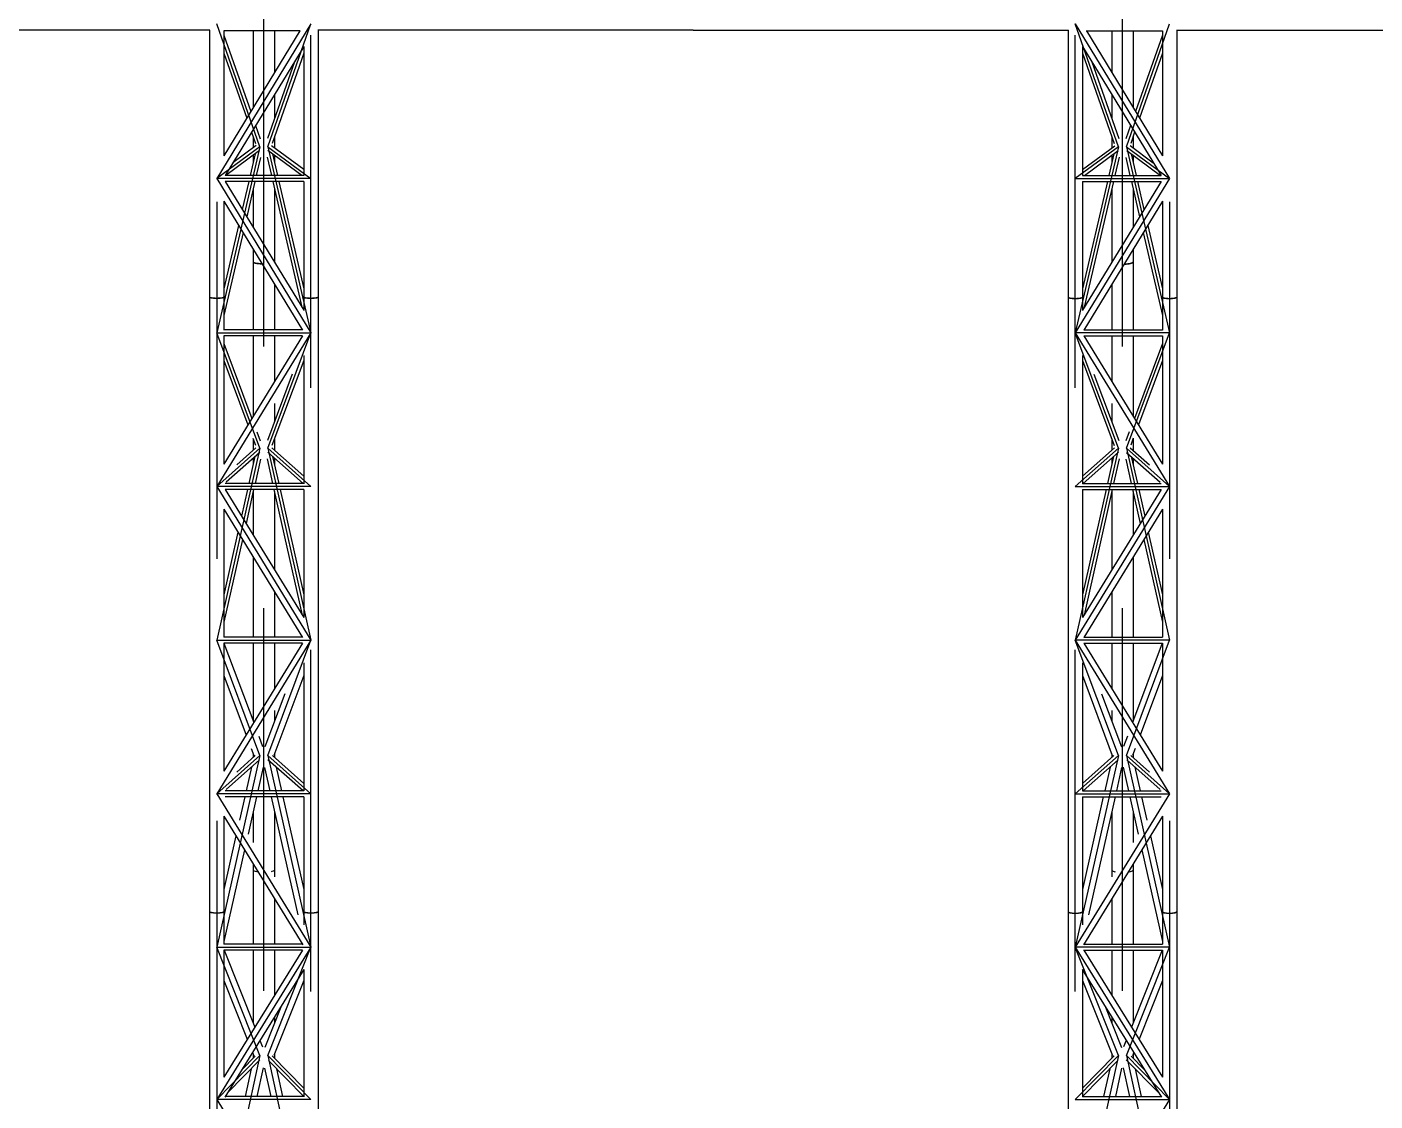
# Model space of a CAD drawing. Header units: millimetres. Extents: x 150209.93 to 150215.05, y 136675.65 to 136679.93.
# Drawn here: x 150212.201 to 150212.716, y 136676.043 to 136676.454 of the extents above; entities that cross this region are included whole.
import ezdxf

# ---------------------------------------------------------------- set-up
doc = ezdxf.new("R2010")
doc.units = ezdxf.units.MM
doc.header["$LTSCALE"] = 0.25
doc.linetypes.add('CENTER', pattern=[50.8, 31.75, -6.35, 6.35, -6.35])
doc.linetypes.add('XKITLINE00', pattern=[0])

# ---------------------------------------------------------------- blocks, each defined once
blk = doc.blocks.new('çatıı')
at = {"color": 8, "linetype": 'CENTER'}
for p, q in [((16815, 3665.6), (16815, 4834.3)), ((18455, 3665.6), (18455, 4834.3)), ((16725, 4780.4), (16725, 3598.6)), ((16905, 3598.6), (16905, 4780.4)), ((18365, 3598.6), (18365, 4780.4)), ((18545, 4780.4), (18545, 3598.6)), ((16905, 4120.6), (16725, 3825.1)), ((16807.5, 3885.8), (16725, 4120.6)), ((16822.5, 3885.8), (16905, 4120.6)), ((18365, 4120.6), (18545, 3825.1)), ((18447.5, 3885.8), (18365, 4120.6)), ((18462.5, 3885.8), (18545, 4120.6)), ((16807.5, 3885.8), (16725, 3530.1)), ((16807.5, 3885.8), (16725, 3825.1)), ((16822.5, 3885.8), (16905, 3530.1)), ((16822.5, 3885.8), (16905, 3825.1)), ((18447.5, 3885.8), (18365, 3530.1)), ((18447.5, 3885.8), (18365, 3825.1)), ((18462.5, 3885.8), (18545, 3530.1)), ((18462.5, 3885.8), (18545, 3825.1)), ((16725, 3825.1), (16905, 3530.1)), ((16905, 3825.1), (16725, 3825.1)), ((18545, 3825.1), (18365, 3530.1)), ((18365, 3825.1), (18545, 3825.1)), ((16815, 2504.3), (16815, 3665.6)), ((18455, 2504.3), (18455, 3665.6)), ((16725, 3598.6), (16725, 2425.1)), ((16905, 2425.1), (16905, 3598.6)), ((18365, 2425.1), (18365, 3598.6)), ((18545, 3598.6), (18545, 2425.1)), ((16905, 3530.1), (16725, 3236.7)), ((16725, 3530.1), (16905, 3530.1)), ((16807.5, 3309.9), (16725, 3530.1)), ((16822.5, 3309.9), (16905, 3530.1)), ((18365, 3530.1), (18545, 3236.7)), ((18545, 3530.1), (18365, 3530.1)), ((18447.5, 3309.9), (18365, 3530.1)), ((18462.5, 3309.9), (18545, 3530.1)), ((16807.5, 3309.9), (16725, 2943.3)), ((16807.5, 3309.9), (16725, 3236.7)), ((16822.5, 3309.9), (16905, 2943.3)), ((16822.5, 3309.9), (16905, 3236.7)), ((18447.5, 3309.9), (18365, 2943.3)), ((18447.5, 3309.9), (18365, 3236.7)), ((18462.5, 3309.9), (18545, 2943.3)), ((18462.5, 3309.9), (18545, 3236.7)), ((16905, 3236.7), (16725, 3236.7)), ((16725, 3236.7), (16905, 2943.3)), ((18365, 3236.7), (18545, 3236.7)), ((18545, 3236.7), (18365, 2943.3)), ((16905, 2943.3), (16725, 2650)), ((16725, 2943.3), (16905, 2943.3)), ((16807.5, 2723.1), (16725, 2943.3)), ((16822.5, 2723.1), (16905, 2943.3)), ((18447.5, 2723.1), (18365, 2943.3)), ((18365, 2943.3), (18545, 2650)), ((18545, 2943.3), (18365, 2943.3)), ((18462.5, 2723.1), (18545, 2943.3)), ((16807.5, 2723.1), (16725, 2357.1)), ((16807.5, 2723.1), (16725, 2650)), ((16822.5, 2723.1), (16905, 2357.1)), ((16822.5, 2723.1), (16905, 2650)), ((18447.5, 2723.1), (18365, 2357.1)), ((18447.5, 2723.1), (18365, 2650)), ((18462.5, 2723.1), (18545, 2357.1)), ((18462.5, 2723.1), (18545, 2650)), ((16905, 2650), (16725, 2650)), ((16725, 2650), (16905, 2357.1)), ((18365, 2650), (18545, 2650)), ((18545, 2650), (18365, 2357.1)), ((16815, 1274.1), (16815, 2504.3)), ((18455, 1274.1), (18455, 2504.3)), ((16725, 2425.1), (16725, 1275.7)), ((16905, 1272.5), (16905, 2425.1)), ((18365, 1272.5), (18365, 2425.1)), ((18545, 2425.1), (18545, 1275.7)), ((16905, 2357.1), (16725, 2066.2)), ((16725, 2357.1), (16905, 2357.1)), ((16807.5, 2150.1), (16725, 2357.1)), ((16822.5, 2150.1), (16905, 2357.1)), ((18447.5, 2150.1), (18365, 2357.1)), ((18365, 2357.1), (18545, 2066.2)), ((18545, 2357.1), (18365, 2357.1)), ((18462.5, 2150.1), (18545, 2357.1)), ((16807.5, 2150.1), (16725, 1775.2)), ((16807.5, 2150.1), (16725, 2066.2)), ((16822.5, 2150.1), (16905, 1775.2)), ((16822.5, 2150.1), (16905, 2066.2)), ((18447.5, 2150.1), (18365, 1775.2)), ((18447.5, 2150.1), (18365, 2066.2)), ((18462.5, 2150.1), (18545, 1775.2)), ((18462.5, 2150.1), (18545, 2066.2)), ((16725, 2066.2), (16905, 1775.2)), ((16905, 2066.2), (16725, 2066.2)), ((18545, 2066.2), (18365, 1775.2)), ((18365, 2066.2), (18545, 2066.2))]:
    blk.add_line(p, q, dxfattribs=at)
at = {"color": 8, "linetype": 'XKITLINE00'}
for p, q in [((16711.7, 4108.4), (15278.3, 4108.4)), ((16711.3, 4108.4), (16711.3, 3598.6)), ((16884.5, 4106.9), (16738.4, 4106.9)), ((16883.9, 4106.9), (16738.6, 3868.5)), ((16738.6, 4106.9), (16738.6, 3868.5)), ((16738.6, 4098.9), (16790, 3952.8)), ((16794.7, 4106.9), (16794.7, 3960.5)), ((16835.3, 4106.9), (16835.3, 4027.1)), ((17635, 4108.4), (16918.3, 4108.4)), ((17635, 4108.4), (16918.3, 4108.4)), ((16918.6, 4108.4), (16918.6, 3598.6)), ((17635, 4108.4), (18351.7, 4108.4)), ((17635, 4108.4), (18351.7, 4108.4)), ((18351.3, 4108.4), (18351.3, 3598.6)), ((18385.5, 4106.9), (18531.6, 4106.9)), ((18386.1, 4106.9), (18531.4, 3868.5)), ((18434.7, 4106.9), (18434.7, 4027.1)), ((18475.3, 4106.9), (18475.3, 3960.5)), ((18531.3, 4098.9), (18480, 3952.8)), ((18531.3, 4106.9), (18531.3, 3868.5)), ((18558.3, 4108.4), (19991.7, 4108.4)), ((18558.6, 4108.4), (18558.6, 3598.6)), ((16891.3, 4077.2), (16741.1, 3830.7)), ((16891.3, 4077.2), (16891.3, 3830.7)), ((18378.6, 4077.2), (18378.6, 3830.7)), ((18378.7, 4077.2), (18528.8, 3830.7)), ((16738.6, 4064.5), (16782.3, 3940.2)), ((16873.3, 4047.6), (16821.9, 3901.2)), ((16891.3, 4064.6), (16830.7, 3891.9)), ((18378.6, 4064.6), (18439.3, 3891.9)), ((18396.7, 4047.6), (18448.1, 3901.2)), ((18531.3, 4064.5), (18487.6, 3940.2)), ((16835.3, 3985.2), (16835.3, 3939.4)), ((18434.7, 3985.2), (18434.7, 3939.4)), ((16799.4, 3926.2), (16808.3, 3900.8)), ((18470.6, 3926.2), (18461.7, 3900.8)), ((16791.7, 3913.6), (16799.2, 3892.2)), ((16794.7, 3905.1), (16794.7, 3883.5)), ((16835.3, 3905.1), (16835.3, 3883.5)), ((18434.7, 3905.1), (18434.7, 3883.5)), ((18478.3, 3913.6), (18470.8, 3892.2)), ((18475.3, 3905.1), (18475.3, 3883.5)), ((16806.8, 3878.3), (16742.4, 3830.8)), ((16800.5, 3887.8), (16756, 3855)), ((16798.5, 3872.1), (16788.9, 3830.8)), ((16794.7, 3869.3), (16794.7, 3855.9)), ((16808.6, 3865.3), (16800.6, 3830.8)), ((16821.3, 3865.8), (16829.4, 3830.8)), ((16887.7, 3830.8), (16823, 3878.4)), ((16891.3, 3842.2), (16829.6, 3887.6)), ((16831.5, 3872.2), (16841.1, 3830.8)), ((16835.3, 3869.4), (16835.3, 3855.8)), ((18378.6, 3842.2), (18440.4, 3887.6)), ((18382.3, 3830.8), (18447, 3878.4)), ((18438.5, 3872.2), (18428.9, 3830.8)), ((18434.7, 3869.4), (18434.7, 3855.8)), ((18448.7, 3865.8), (18440.6, 3830.8)), ((18461.4, 3865.3), (18469.4, 3830.8)), ((18463.2, 3878.3), (18527.6, 3830.8)), ((18469.5, 3887.8), (18514, 3855)), ((18471.5, 3872.1), (18481.1, 3830.8)), ((18475.3, 3869.3), (18475.3, 3855.9)), ((16891.5, 3819.4), (16741, 3819.4)), ((16891.3, 3830.8), (16741.2, 3830.8)), ((16741.2, 3819.4), (16891.3, 3573.4)), ((16786.2, 3819.4), (16773.8, 3766)), ((16797.9, 3819.4), (16782.3, 3752.1)), ((16832.1, 3819.4), (16887.8, 3579.3)), ((16843.7, 3819.4), (16891.3, 3614.1)), ((16891.3, 3819.4), (16891.3, 3598.6)), ((18378.5, 3819.4), (18529, 3819.4)), ((18378.6, 3830.8), (18528.8, 3830.8)), ((18528.7, 3819.4), (18378.6, 3573.4)), ((18426.3, 3819.4), (18378.6, 3614.1)), ((18378.6, 3819.4), (18378.6, 3598.6)), ((18437.9, 3819.4), (18382.2, 3579.3)), ((18472.1, 3819.4), (18487.7, 3752.1)), ((18483.8, 3819.4), (18496.1, 3766)), ((16794.7, 3805.4), (16794.7, 3731.8)), ((16835.3, 3805.5), (16835.3, 3665.6)), ((18434.7, 3805.5), (18434.7, 3665.6)), ((18475.3, 3805.4), (18475.3, 3731.8)), ((16738.6, 3781.8), (16888.8, 3535.6)), ((16738.6, 3781.8), (16738.6, 3598.6)), ((18531.3, 3781.8), (18381.1, 3535.6)), ((18531.3, 3781.8), (18531.3, 3598.6)), ((16766.8, 3735.6), (16738.6, 3614.2)), ((18503.2, 3735.6), (18531.3, 3614.2)), ((16775.3, 3721.8), (16738.6, 3563.7)), ((18494.7, 3721.8), (18531.3, 3563.7)), ((16794.7, 3689.9), (16794.7, 3665.6)), ((18475.3, 3689.9), (18475.3, 3665.6)), ((16794.7, 3665.6), (16795, 3664.8)), ((16794.7, 3665.6), (16794.7, 3535.8)), ((16794.7, 3665.6), (16795, 3665)), ((16795.9, 3664.4), (16795, 3665)), ((16795.9, 3664.1), (16795, 3664.8)), ((16797.4, 3663.8), (16795.9, 3664.4)), ((16797.4, 3663.5), (16795.9, 3664.1)), ((16799.4, 3663.3), (16797.4, 3663.8)), ((16799.4, 3662.8), (16797.4, 3663.5)), ((16800.3, 3663), (16798.8, 3663.5)), ((16801.9, 3662.9), (16799.4, 3663.3)), ((16801.9, 3662.3), (16799.4, 3662.8)), ((16802.7, 3662.5), (16800.3, 3663)), ((16804.8, 3662.5), (16801.9, 3662.9)), ((16804.8, 3661.9), (16801.9, 3662.3)), ((16805.4, 3662.1), (16802.7, 3662.5)), ((16808.1, 3662.3), (16804.8, 3662.5)), ((16808.1, 3661.6), (16804.8, 3661.9)), ((16808.5, 3661.8), (16805.4, 3662.1)), ((16811.5, 3662.1), (16808.1, 3662.3)), ((16811.5, 3661.4), (16808.1, 3661.6)), ((16811.7, 3661.6), (16808.5, 3661.8)), ((16811.7, 3662.1), (16811.5, 3662.1)), ((16812.1, 3661.4), (16811.5, 3661.4)), ((16812, 3661.6), (16811.7, 3661.6)), ((16835.3, 3665.6), (16835.2, 3665.4)), ((16835.3, 3665.6), (16835.2, 3665.4)), ((16835.3, 3665.6), (16835.3, 3665.3)), ((18434.7, 3665.6), (18434.8, 3665.4)), ((18434.7, 3665.6), (18434.7, 3665.3)), ((18434.7, 3665.6), (18434.8, 3665.4)), ((18457.9, 3661.4), (18458.5, 3661.4)), ((18458, 3661.6), (18458.3, 3661.6)), ((18458.3, 3662.1), (18458.5, 3662.1)), ((18458.3, 3661.6), (18461.5, 3661.8)), ((18458.5, 3662.1), (18461.9, 3662.3)), ((18458.5, 3661.4), (18461.9, 3661.6)), ((18461.5, 3661.8), (18464.6, 3662.1)), ((18461.9, 3662.3), (18465.1, 3662.5)), ((18461.9, 3661.6), (18465.1, 3661.9)), ((18464.6, 3662.1), (18467.3, 3662.5)), ((18465.1, 3662.5), (18468, 3662.9)), ((18465.1, 3661.9), (18468, 3662.3)), ((18467.3, 3662.5), (18469.6, 3663)), ((18468, 3662.9), (18470.5, 3663.3)), ((18468, 3662.3), (18470.5, 3662.8)), ((18469.6, 3663), (18471.2, 3663.5)), ((18470.5, 3663.3), (18472.6, 3663.8)), ((18470.5, 3662.8), (18472.6, 3663.5)), ((18472.6, 3663.8), (18474.1, 3664.4)), ((18472.6, 3663.5), (18474.1, 3664.1)), ((18474.1, 3664.4), (18475, 3665)), ((18474.1, 3664.1), (18475, 3664.8)), ((18475.3, 3665.6), (18475, 3664.8)), ((18475.3, 3665.6), (18475, 3665)), ((18475.3, 3665.6), (18475.3, 3535.8)), ((16835.3, 3623.4), (16835.3, 3535.8)), ((18434.7, 3623.4), (18434.7, 3535.8)), ((16711.3, 3598.6), (16711.3, 2425.1)), ((16711.3, 3598.6), (16711.7, 3598)), ((16711.3, 3598.6), (16711.7, 3598.1)), ((16712.7, 3597.6), (16711.7, 3598.1)), ((16712.7, 3597.4), (16711.7, 3598)), ((16714.3, 3597.1), (16712.7, 3597.6)), ((16714.3, 3596.8), (16712.7, 3597.4)), ((16713.2, 3597.4), (16713.2, 3597.4)), ((16714.8, 3596.9), (16713.2, 3597.4)), ((16716.5, 3596.8), (16714.3, 3597.1)), ((16716.5, 3596.4), (16714.3, 3596.8)), ((16716.9, 3596.5), (16714.8, 3596.9)), ((16719.1, 3596.5), (16716.5, 3596.8)), ((16719.1, 3596), (16716.5, 3596.4)), ((16719.3, 3596.2), (16716.9, 3596.5)), ((16722, 3596.3), (16719.1, 3596.5)), ((16722, 3595.8), (16719.1, 3596)), ((16722.1, 3596), (16719.3, 3596.2)), ((16725, 3596.2), (16722, 3596.3)), ((16725, 3595.8), (16722, 3595.8)), ((16725, 3595.9), (16722.1, 3596)), ((16728, 3596.3), (16725, 3596.2)), ((16727.9, 3596), (16725, 3595.9)), ((16728, 3595.8), (16725, 3595.8)), ((16730.7, 3596.2), (16727.9, 3596)), ((16730.9, 3596.5), (16728, 3596.3)), ((16730.9, 3596), (16728, 3595.8)), ((16733.1, 3596.5), (16730.7, 3596.2)), ((16733.5, 3596.8), (16730.9, 3596.5)), ((16733.5, 3596.4), (16730.9, 3596)), ((16735.2, 3596.9), (16733.1, 3596.5)), ((16735.7, 3597.1), (16733.5, 3596.8)), ((16735.7, 3596.8), (16733.5, 3596.4)), ((16736.8, 3597.4), (16735.2, 3596.9)), ((16737.3, 3597.6), (16735.7, 3597.1)), ((16737.3, 3597.4), (16735.7, 3596.8)), ((16736.8, 3597.4), (16736.8, 3597.4)), ((16738.3, 3598.1), (16737.3, 3597.6)), ((16738.3, 3598), (16737.3, 3597.4)), ((16738.6, 3598.6), (16738.3, 3598)), ((16738.6, 3598.6), (16738.3, 3598.1)), ((16738.6, 3598.6), (16738.6, 3535.6)), ((16891.3, 3598.6), (16891.7, 3598)), ((16891.3, 3598.6), (16891.3, 3572.9)), ((16891.3, 3598.6), (16891.7, 3598.1)), ((16892.7, 3597.6), (16891.7, 3598.1)), ((16892.7, 3597.4), (16891.7, 3598)), ((16894.3, 3597.1), (16892.7, 3597.6)), ((16894.3, 3596.8), (16892.7, 3597.4)), ((16894.8, 3596.9), (16893.2, 3597.4)), ((16893.2, 3597.4), (16893.2, 3597.4)), ((16896.5, 3596.8), (16894.3, 3597.1)), ((16896.5, 3596.4), (16894.3, 3596.8)), ((16896.9, 3596.5), (16894.8, 3596.9)), ((16899.1, 3596.5), (16896.5, 3596.8)), ((16899.1, 3596), (16896.5, 3596.4)), ((16899.3, 3596.2), (16896.9, 3596.5)), ((16902, 3596.3), (16899.1, 3596.5)), ((16902, 3595.8), (16899.1, 3596)), ((16902.1, 3596), (16899.3, 3596.2)), ((16905, 3596.2), (16902, 3596.3)), ((16905, 3595.8), (16902, 3595.8)), ((16905, 3595.9), (16902.1, 3596)), ((16908, 3596.3), (16905, 3596.2)), ((16907.9, 3596), (16905, 3595.9)), ((16908, 3595.8), (16905, 3595.8)), ((16910.7, 3596.2), (16907.9, 3596)), ((16910.9, 3596.5), (16908, 3596.3)), ((16910.9, 3596), (16908, 3595.8)), ((16913.1, 3596.5), (16910.7, 3596.2)), ((16913.5, 3596.8), (16910.9, 3596.5)), ((16913.5, 3596.4), (16910.9, 3596)), ((16915.2, 3596.9), (16913.1, 3596.5)), ((16915.7, 3597.1), (16913.5, 3596.8)), ((16915.7, 3596.8), (16913.5, 3596.4)), ((16916.8, 3597.4), (16915.2, 3596.9)), ((16917.3, 3597.6), (16915.7, 3597.1)), ((16917.3, 3597.4), (16915.7, 3596.8)), ((16916.8, 3597.4), (16916.8, 3597.4)), ((16918.3, 3598.1), (16917.3, 3597.6)), ((16918.3, 3598), (16917.3, 3597.4)), ((16918.6, 3598.6), (16918.3, 3598)), ((16918.6, 3598.6), (16918.3, 3598.1)), ((16918.6, 3598.6), (16918.6, 2425.1)), ((18351.3, 3598.6), (18351.7, 3598)), ((18351.3, 3598.6), (18351.3, 2425.1)), ((18351.3, 3598.6), (18351.7, 3598.1)), ((18351.7, 3598.1), (18352.7, 3597.6)), ((18351.7, 3598), (18352.7, 3597.4)), ((18352.7, 3597.6), (18354.3, 3597.1)), ((18352.7, 3597.4), (18354.3, 3596.8)), ((18353.2, 3597.4), (18353.2, 3597.4)), ((18353.2, 3597.4), (18354.8, 3596.9)), ((18354.3, 3597.1), (18356.5, 3596.8)), ((18354.3, 3596.8), (18356.5, 3596.4)), ((18354.8, 3596.9), (18356.9, 3596.5)), ((18356.5, 3596.8), (18359.1, 3596.5)), ((18356.5, 3596.4), (18359.1, 3596)), ((18356.9, 3596.5), (18359.3, 3596.2)), ((18359.1, 3596.5), (18362, 3596.3)), ((18359.1, 3596), (18362, 3595.8)), ((18359.3, 3596.2), (18362.1, 3596)), ((18362, 3596.3), (18365, 3596.2)), ((18362, 3595.8), (18365, 3595.8)), ((18362.1, 3596), (18365, 3595.9)), ((18365, 3596.2), (18368, 3596.3)), ((18365, 3595.9), (18367.9, 3596)), ((18365, 3595.8), (18368, 3595.8)), ((18367.9, 3596), (18370.7, 3596.2)), ((18368, 3596.3), (18370.9, 3596.5)), ((18368, 3595.8), (18370.9, 3596)), ((18370.7, 3596.2), (18373.1, 3596.5)), ((18370.9, 3596.5), (18373.5, 3596.8)), ((18370.9, 3596), (18373.5, 3596.4)), ((18373.1, 3596.5), (18375.2, 3596.9)), ((18373.5, 3596.8), (18375.7, 3597.1)), ((18373.5, 3596.4), (18375.7, 3596.8)), ((18375.2, 3596.9), (18376.8, 3597.4)), ((18375.7, 3597.1), (18377.3, 3597.6)), ((18375.7, 3596.8), (18377.3, 3597.4)), ((18376.8, 3597.4), (18376.8, 3597.4)), ((18377.3, 3597.6), (18378.3, 3598.1)), ((18377.3, 3597.4), (18378.3, 3598)), ((18378.6, 3598.6), (18378.3, 3598)), ((18378.6, 3598.6), (18378.3, 3598.1)), ((18378.6, 3598.6), (18378.6, 3572.9)), ((18531.3, 3598.6), (18531.3, 3535.6)), ((18531.3, 3598.6), (18531.7, 3598)), ((18531.3, 3598.6), (18531.7, 3598.1)), ((18531.7, 3598.1), (18532.7, 3597.6)), ((18531.7, 3598), (18532.7, 3597.4)), ((18532.7, 3597.6), (18534.3, 3597.1)), ((18532.7, 3597.4), (18534.3, 3596.8)), ((18533.2, 3597.4), (18534.8, 3596.9)), ((18533.2, 3597.4), (18533.2, 3597.4)), ((18534.3, 3597.1), (18536.5, 3596.8)), ((18534.3, 3596.8), (18536.5, 3596.4)), ((18534.8, 3596.9), (18536.9, 3596.5)), ((18536.5, 3596.8), (18539.1, 3596.5)), ((18536.5, 3596.4), (18539.1, 3596)), ((18536.9, 3596.5), (18539.3, 3596.2)), ((18539.1, 3596.5), (18542, 3596.3)), ((18539.1, 3596), (18542, 3595.8)), ((18539.3, 3596.2), (18542.1, 3596)), ((18542, 3596.3), (18545, 3596.2)), ((18542, 3595.8), (18545, 3595.8)), ((18542.1, 3596), (18545, 3595.9)), ((18545, 3596.2), (18548, 3596.3)), ((18545, 3595.9), (18547.9, 3596)), ((18545, 3595.8), (18548, 3595.8)), ((18547.9, 3596), (18550.7, 3596.2)), ((18548, 3596.3), (18550.9, 3596.5)), ((18548, 3595.8), (18550.9, 3596)), ((18550.7, 3596.2), (18553.1, 3596.5)), ((18550.9, 3596.5), (18553.5, 3596.8)), ((18550.9, 3596), (18553.5, 3596.4)), ((18553.1, 3596.5), (18555.2, 3596.9)), ((18553.5, 3596.8), (18555.7, 3597.1)), ((18553.5, 3596.4), (18555.7, 3596.8)), ((18555.2, 3596.9), (18556.8, 3597.4)), ((18555.7, 3597.1), (18557.3, 3597.6)), ((18555.7, 3596.8), (18557.3, 3597.4)), ((18556.8, 3597.4), (18556.8, 3597.4)), ((18557.3, 3597.6), (18558.3, 3598.1)), ((18557.3, 3597.4), (18558.3, 3598)), ((18558.6, 3598.6), (18558.3, 3598)), ((18558.6, 3598.6), (18558.3, 3598.1)), ((18558.6, 3598.6), (18558.6, 2425.1)), ((16888.7, 3535.8), (16738.6, 3535.8)), ((18381.2, 3535.8), (18531.3, 3535.8)), ((16889, 3524.4), (16738.5, 3524.4)), ((16888.7, 3524.4), (16738.6, 3279.8)), ((16738.6, 3524.4), (16738.6, 3279.8)), ((16738.6, 3509.9), (16792.2, 3367)), ((16794.7, 3524.4), (16794.7, 3371.1)), ((16835.3, 3524.4), (16835.3, 3437.3)), ((18381, 3524.4), (18531.5, 3524.4)), ((18381.3, 3524.4), (18531.4, 3279.8)), ((18434.7, 3524.4), (18434.7, 3437.3)), ((18475.3, 3524.4), (18475.3, 3371.1)), ((18531.3, 3509.9), (18477.8, 3367)), ((18531.3, 3524.4), (18531.3, 3279.8)), ((16738.6, 3477.4), (16784.6, 3354.7)), ((16891.3, 3477.4), (16830.6, 3315.3)), ((16891.3, 3487.1), (16891.3, 3242.2)), ((18378.6, 3487.1), (18378.6, 3242.2)), ((18378.6, 3477.4), (18439.4, 3315.3)), ((18531.3, 3477.4), (18485.4, 3354.7)), ((16869.4, 3451.3), (16821.9, 3324.5)), ((18400.6, 3451.3), (18448.1, 3324.5)), ((16835.3, 3395.7), (16835.3, 3360.3)), ((18434.7, 3395.7), (18434.7, 3360.3)), ((16794.3, 3328.9), (16799.2, 3315.7)), ((16794.7, 3327.8), (16794.7, 3306.1)), ((16801.8, 3341.2), (16808.2, 3324.1)), ((16835.3, 3327.8), (16835.3, 3306.1)), ((18434.7, 3327.8), (18434.7, 3306.1)), ((18468.1, 3341.2), (18461.7, 3324.1)), ((18475.7, 3328.9), (18470.8, 3315.7)), ((18475.3, 3327.8), (18475.3, 3306.1)), ((16807.4, 3302.1), (16742.8, 3244.9)), ((16800, 3310.8), (16763.2, 3278.2)), ((16890, 3242.4), (16822.5, 3302.3)), ((16891.3, 3256.4), (16830.1, 3310.7)), ((18378.6, 3256.4), (18439.9, 3310.7)), ((18380, 3242.4), (18447.5, 3302.3)), ((18462.6, 3302.1), (18527.2, 3244.9)), ((18470, 3310.8), (18506.8, 3278.2)), ((16798.1, 3293.9), (16786.5, 3242.4)), ((16794.7, 3290.9), (16794.7, 3278.9)), ((16808.6, 3289), (16798.2, 3242.4)), ((16821.3, 3289.5), (16831.9, 3242.4)), ((16831.9, 3294), (16843.5, 3242.4)), ((16835.3, 3290.9), (16835.3, 3278.8)), ((18438.1, 3294), (18426.5, 3242.4)), ((18434.7, 3290.9), (18434.7, 3278.8)), ((18448.7, 3289.5), (18438.1, 3242.4)), ((18461.4, 3289), (18471.8, 3242.4)), ((18471.9, 3293.9), (18483.5, 3242.4)), ((18475.3, 3290.9), (18475.3, 3278.9)), ((16891.5, 3231), (16740.9, 3231)), ((16891.3, 3242.4), (16741.3, 3242.4)), ((16741.3, 3231), (16891.3, 2986.4)), ((16783.9, 3231), (16772.5, 3180.2)), ((16795.6, 3231), (16781, 3166.2)), ((16794.7, 3227.1), (16794.7, 3143.9)), ((16834.4, 3231), (16888.4, 2991.2)), ((16835.3, 3227.2), (16835.3, 3077.8)), ((16846.1, 3231), (16891.3, 3029.8)), ((16891.3, 3231), (16891.3, 2986.4)), ((18378.5, 3231), (18529, 3231)), ((18378.6, 3242.4), (18528.7, 3242.4)), ((18423.9, 3231), (18378.6, 3029.8)), ((18378.6, 3231), (18378.6, 2986.4)), ((18528.7, 3231), (18378.7, 2986.4)), ((18435.6, 3231), (18381.6, 2991.2)), ((18434.7, 3227.2), (18434.7, 3077.8)), ((18474.4, 3231), (18489, 3166.2)), ((18475.3, 3227.1), (18475.3, 3143.9)), ((18486.1, 3231), (18497.5, 3180.2)), ((16738.6, 3193.7), (16888.8, 2948.8)), ((16738.6, 3193.7), (16738.6, 2948.9)), ((18531.4, 3193.7), (18381.1, 2948.8)), ((18531.3, 3193.7), (18531.3, 2948.9)), ((16765.6, 3149.7), (16738.6, 3029.9)), ((18504.4, 3149.7), (18531.3, 3029.9)), ((16774.2, 3135.8), (16738.6, 2978)), ((18495.8, 3135.8), (18531.3, 2978)), ((16794.7, 3102.3), (16794.7, 2949)), ((18475.3, 3102.3), (18475.3, 2949)), ((16835.3, 3036.1), (16835.3, 2949)), ((18434.7, 3036.1), (18434.7, 2949)), ((16889, 2937.6), (16738.5, 2937.6)), ((16888.7, 2949), (16738.6, 2949)), ((16888.7, 2937.6), (16738.6, 2693)), ((16738.6, 2937.6), (16738.6, 2693)), ((16738.8, 2937.6), (16795.7, 2785.9)), ((16794.7, 2937.6), (16794.7, 2788.5)), ((16835.3, 2937.6), (16835.3, 2850.5)), ((18381, 2937.6), (18531.5, 2937.6)), ((18381.3, 2949), (18531.3, 2949)), ((18381.3, 2937.6), (18531.4, 2693)), ((18434.7, 2937.6), (18434.7, 2850.5)), ((18531.2, 2937.6), (18474.3, 2785.9)), ((18475.3, 2937.6), (18475.3, 2788.5)), ((18531.3, 2937.6), (18531.3, 2693)), ((16891.3, 2900.3), (16891.3, 2655.5)), ((18378.6, 2900.3), (18378.6, 2655.5)), ((16738.6, 2875.7), (16781.1, 2762.3)), ((16891.3, 2875.7), (16834.3, 2723.3)), ((18378.6, 2875.7), (18435.7, 2723.3)), ((18531.3, 2875.7), (18488.9, 2762.3)), ((16855, 2841), (16817, 2739.5)), ((18415, 2841), (18453, 2739.5)), ((16835.3, 2808.9), (16835.3, 2788.5)), ((18434.7, 2808.9), (18434.7, 2788.5)), ((16805.3, 2760.1), (16812.8, 2740.1)), ((18464.7, 2760.1), (18457.2, 2740.1)), ((16790.8, 2736.4), (16795.9, 2722.9)), ((18479.2, 2736.4), (18474.1, 2722.9)), ((16806.9, 2715), (16742.8, 2658.1)), ((16798.8, 2722.9), (16763.2, 2691.4)), ((16794.7, 2726.1), (16794.7, 2719.3)), ((16890, 2655.7), (16822.9, 2715.2)), ((16891.3, 2669.6), (16831.3, 2722.9)), ((16835.3, 2726.1), (16835.3, 2719.3)), ((18378.6, 2669.6), (18438.7, 2722.9)), ((18380, 2655.7), (18447.1, 2715.2)), ((18434.7, 2726.1), (18434.7, 2719.3)), ((18463.1, 2715), (18527.2, 2658.1)), ((18471.2, 2722.9), (18506.8, 2691.4)), ((18475.3, 2726.1), (18475.3, 2719.3)), ((16791.3, 2701.2), (16781.1, 2655.7)), ((16813.6, 2700.6), (16803.5, 2655.7)), ((16816.5, 2700), (16826.5, 2655.7)), ((16838.7, 2701.2), (16848.9, 2655.7)), ((18431.3, 2701.2), (18421.1, 2655.7)), ((18453.5, 2700), (18443.5, 2655.7)), ((18456.4, 2700.6), (18466.5, 2655.7)), ((18478.6, 2701.2), (18488.9, 2655.7)), ((16891.3, 2655.7), (16741.3, 2655.7)), ((18378.6, 2655.7), (18528.7, 2655.7)), ((16891.5, 2644.3), (16740.9, 2644.3)), ((16778.5, 2644.3), (16768.5, 2599.9)), ((16800.9, 2644.3), (16784.9, 2573.2)), ((16829, 2644.3), (16879.9, 2418.8)), ((16851.5, 2644.3), (16891.3, 2467.5)), ((16891.3, 2644.3), (16891.3, 2425.1)), ((18378.5, 2644.3), (18529.1, 2644.3)), ((18418.5, 2644.3), (18378.6, 2467.5)), ((18378.6, 2644.3), (18378.6, 2425.1)), ((18440.9, 2644.3), (18390.1, 2418.8)), ((18469.1, 2644.3), (18485.1, 2573.2)), ((18491.5, 2644.3), (18501.5, 2599.9)), ((16738.4, 2607.4), (16889.5, 2361.5)), ((16738.6, 2607), (16738.6, 2425.1)), ((16794.7, 2616.6), (16794.7, 2557.3)), ((16835.3, 2616.5), (16835.3, 2504.3)), ((18531.6, 2607.4), (18380.5, 2361.5)), ((18434.7, 2616.5), (18434.7, 2504.3)), ((18475.3, 2616.6), (18475.3, 2557.3)), ((18531.3, 2607), (18531.3, 2425.1)), ((16761.7, 2569.5), (16738.6, 2467.4)), ((18508.3, 2569.5), (18531.3, 2467.4)), ((16778.1, 2542.8), (16738.6, 2367.9)), ((18491.9, 2542.8), (18531.3, 2367.9)), ((16794.7, 2515.8), (16794.7, 2504.3)), ((16794.7, 2504.3), (16795, 2503.5)), ((16794.7, 2504.3), (16794.7, 2362.8)), ((16794.7, 2504.3), (16795, 2503.6)), ((16795.9, 2502.9), (16795, 2503.6)), ((16795.9, 2502.8), (16795, 2503.5)), ((16797.4, 2502.2), (16795.9, 2502.9)), ((16797.4, 2502), (16795.9, 2502.8)), ((16799.4, 2501.6), (16797.4, 2502.2)), ((16799.4, 2501.4), (16797.4, 2502)), ((16801.9, 2501.1), (16799.4, 2501.6)), ((16801.9, 2500.8), (16799.4, 2501.4)), ((16803.9, 2500.8), (16801.9, 2501.1)), ((16804.1, 2500.4), (16801.9, 2500.8)), ((16830.5, 2501.6), (16829.1, 2501.3)), ((16830.5, 2501.4), (16829.3, 2501.1)), ((16832.6, 2502.2), (16830.5, 2501.6)), ((16832.6, 2502), (16830.5, 2501.4)), ((16834.1, 2502.9), (16832.6, 2502.2)), ((16834.1, 2502.8), (16832.6, 2502)), ((16835, 2503.6), (16834.1, 2502.9)), ((16835, 2503.5), (16834.1, 2502.8)), ((16835.3, 2504.3), (16835, 2503.5)), ((16835.3, 2504.3), (16835, 2503.6)), ((16835.3, 2504.3), (16835.3, 2491.3)), ((18434.7, 2504.3), (18435, 2503.5)), ((18434.7, 2504.3), (18434.7, 2491.3)), ((18434.7, 2504.3), (18435, 2503.6)), ((18435, 2503.6), (18435.9, 2502.9)), ((18435, 2503.5), (18435.9, 2502.8)), ((18435.9, 2502.9), (18437.4, 2502.2)), ((18435.9, 2502.8), (18437.4, 2502)), ((18437.4, 2502.2), (18439.4, 2501.6)), ((18437.4, 2502), (18439.4, 2501.4)), ((18439.4, 2501.6), (18440.9, 2501.3)), ((18439.4, 2501.4), (18440.7, 2501.1)), ((18465.9, 2500.4), (18468, 2500.8)), ((18466.1, 2500.8), (18468, 2501.1)), ((18468, 2501.1), (18470.5, 2501.6)), ((18468, 2500.8), (18470.5, 2501.4)), ((18470.5, 2501.6), (18472.6, 2502.2)), ((18470.5, 2501.4), (18472.6, 2502)), ((18472.6, 2502.2), (18474.1, 2502.9)), ((18472.6, 2502), (18474.1, 2502.8)), ((18474.1, 2502.9), (18475, 2503.6)), ((18474.1, 2502.8), (18475, 2503.5)), ((18475.3, 2504.3), (18475, 2503.5)), ((18475.3, 2504.3), (18475, 2503.6)), ((18475.3, 2515.8), (18475.3, 2504.3)), ((18475.3, 2504.3), (18475.3, 2362.8)), ((16835.3, 2449.7), (16835.3, 2362.8)), ((18434.7, 2449.7), (18434.7, 2362.8)), ((16711.3, 2425.1), (16711.3, 1300.5)), ((16711.3, 2425.1), (16711.7, 2424.3)), ((16711.3, 2425.1), (16711.7, 2424.4)), ((16712.7, 2423.8), (16711.7, 2424.4)), ((16712.7, 2423.6), (16711.7, 2424.3)), ((16714.3, 2423.3), (16712.7, 2423.8)), ((16714.3, 2423), (16712.7, 2423.6)), ((16714.8, 2423.1), (16713.9, 2423.4)), ((16716.5, 2422.9), (16714.3, 2423.3)), ((16716.5, 2422.5), (16714.3, 2423)), ((16716.9, 2422.6), (16714.8, 2423.1)), ((16719.1, 2422.5), (16716.5, 2422.9)), ((16719.1, 2422.1), (16716.5, 2422.5)), ((16719.3, 2422.2), (16716.9, 2422.6)), ((16722, 2422.3), (16719.1, 2422.5)), ((16722, 2421.8), (16719.1, 2422.1)), ((16722.1, 2422), (16719.3, 2422.2)), ((16725, 2422.2), (16722, 2422.3)), ((16725, 2421.8), (16722, 2421.8)), ((16725, 2421.9), (16722.1, 2422)), ((16728, 2422.3), (16725, 2422.2)), ((16727.9, 2422), (16725, 2421.9)), ((16728, 2421.8), (16725, 2421.8)), ((16730.7, 2422.2), (16727.9, 2422)), ((16730.9, 2422.5), (16728, 2422.3)), ((16730.9, 2422.1), (16728, 2421.8)), ((16733.1, 2422.6), (16730.7, 2422.2)), ((16733.5, 2422.9), (16730.9, 2422.5)), ((16733.5, 2422.5), (16730.9, 2422.1)), ((16735.2, 2423.1), (16733.1, 2422.6)), ((16735.7, 2423.3), (16733.5, 2422.9)), ((16735.7, 2423), (16733.5, 2422.5)), ((16736.1, 2423.4), (16735.2, 2423.1)), ((16737.3, 2423.8), (16735.7, 2423.3)), ((16737.3, 2423.6), (16735.7, 2423)), ((16738.3, 2424.4), (16737.3, 2423.8)), ((16738.3, 2424.3), (16737.3, 2423.6)), ((16738.6, 2425.1), (16738.3, 2424.3)), ((16738.6, 2425.1), (16738.3, 2424.4)), ((16738.6, 2425.1), (16738.6, 2362.6)), ((16891.3, 2425.1), (16891.7, 2424.3)), ((16891.3, 2425.1), (16891.3, 2399.5)), ((16891.3, 2425.1), (16891.7, 2424.4)), ((16892.7, 2423.8), (16891.7, 2424.4)), ((16892.7, 2423.6), (16891.7, 2424.3)), ((16894.3, 2423.3), (16892.7, 2423.8)), ((16894.3, 2423), (16892.7, 2423.6)), ((16894.8, 2423.1), (16893.9, 2423.4)), ((16896.5, 2422.9), (16894.3, 2423.3)), ((16896.5, 2422.5), (16894.3, 2423)), ((16896.9, 2422.6), (16894.8, 2423.1)), ((16899.1, 2422.5), (16896.5, 2422.9)), ((16899.1, 2422.1), (16896.5, 2422.5)), ((16899.3, 2422.2), (16896.9, 2422.6)), ((16902, 2422.3), (16899.1, 2422.5)), ((16902, 2421.8), (16899.1, 2422.1)), ((16902.1, 2422), (16899.3, 2422.2)), ((16905, 2422.2), (16902, 2422.3)), ((16905, 2421.8), (16902, 2421.8)), ((16905, 2421.9), (16902.1, 2422)), ((16908, 2422.3), (16905, 2422.2)), ((16907.9, 2422), (16905, 2421.9)), ((16908, 2421.8), (16905, 2421.8)), ((16910.7, 2422.2), (16907.9, 2422)), ((16910.9, 2422.5), (16908, 2422.3)), ((16910.9, 2422.1), (16908, 2421.8)), ((16913.1, 2422.6), (16910.7, 2422.2)), ((16913.5, 2422.9), (16910.9, 2422.5)), ((16913.5, 2422.5), (16910.9, 2422.1)), ((16915.2, 2423.1), (16913.1, 2422.6)), ((16915.7, 2423.3), (16913.5, 2422.9)), ((16915.7, 2423), (16913.5, 2422.5)), ((16916.1, 2423.4), (16915.2, 2423.1)), ((16917.3, 2423.8), (16915.7, 2423.3)), ((16917.3, 2423.6), (16915.7, 2423)), ((16918.3, 2424.4), (16917.3, 2423.8)), ((16918.3, 2424.3), (16917.3, 2423.6)), ((16918.6, 2425.1), (16918.3, 2424.3)), ((16918.6, 2425.1), (16918.3, 2424.4)), ((16918.6, 2425.1), (16918.6, 1296.8)), ((18351.3, 2425.1), (18351.7, 2424.3)), ((18351.3, 2425.1), (18351.3, 1296.8)), ((18351.3, 2425.1), (18351.7, 2424.4)), ((18351.7, 2424.4), (18352.7, 2423.8)), ((18351.7, 2424.3), (18352.7, 2423.6)), ((18352.7, 2423.8), (18354.3, 2423.3)), ((18352.7, 2423.6), (18354.3, 2423)), ((18353.9, 2423.4), (18354.8, 2423.1)), ((18354.3, 2423.3), (18356.5, 2422.9)), ((18354.3, 2423), (18356.5, 2422.5)), ((18354.8, 2423.1), (18356.9, 2422.6)), ((18356.5, 2422.9), (18359.1, 2422.5)), ((18356.5, 2422.5), (18359.1, 2422.1)), ((18356.9, 2422.6), (18359.3, 2422.2)), ((18359.1, 2422.5), (18362, 2422.3)), ((18359.1, 2422.1), (18362, 2421.8)), ((18359.3, 2422.2), (18362.1, 2422)), ((18362, 2422.3), (18365, 2422.2)), ((18362, 2421.8), (18365, 2421.8)), ((18362.1, 2422), (18365, 2421.9)), ((18365, 2422.2), (18368, 2422.3)), ((18365, 2421.9), (18367.9, 2422)), ((18365, 2421.8), (18368, 2421.8)), ((18367.9, 2422), (18370.7, 2422.2)), ((18368, 2422.3), (18370.9, 2422.5)), ((18368, 2421.8), (18370.9, 2422.1)), ((18370.7, 2422.2), (18373.1, 2422.6)), ((18370.9, 2422.5), (18373.5, 2422.9)), ((18370.9, 2422.1), (18373.5, 2422.5)), ((18373.1, 2422.6), (18375.2, 2423.1)), ((18373.5, 2422.9), (18375.7, 2423.3)), ((18373.5, 2422.5), (18375.7, 2423)), ((18375.2, 2423.1), (18376.1, 2423.4)), ((18375.7, 2423.3), (18377.3, 2423.8)), ((18375.7, 2423), (18377.3, 2423.6)), ((18377.3, 2423.8), (18378.3, 2424.4)), ((18377.3, 2423.6), (18378.3, 2424.3)), ((18378.6, 2425.1), (18378.3, 2424.3)), ((18378.6, 2425.1), (18378.3, 2424.4)), ((18378.6, 2425.1), (18378.6, 2399.5)), ((18531.3, 2425.1), (18531.3, 2362.6)), ((18531.3, 2425.1), (18531.7, 2424.3)), ((18531.3, 2425.1), (18531.7, 2424.4)), ((18531.7, 2424.4), (18532.7, 2423.8)), ((18531.7, 2424.3), (18532.7, 2423.6)), ((18532.7, 2423.8), (18534.3, 2423.3)), ((18532.7, 2423.6), (18534.3, 2423)), ((18533.9, 2423.4), (18534.8, 2423.1)), ((18534.3, 2423.3), (18536.5, 2422.9)), ((18534.3, 2423), (18536.5, 2422.5)), ((18534.8, 2423.1), (18536.9, 2422.6)), ((18536.5, 2422.9), (18539.1, 2422.5)), ((18536.5, 2422.5), (18539.1, 2422.1)), ((18536.9, 2422.6), (18539.3, 2422.2)), ((18539.1, 2422.5), (18542, 2422.3)), ((18539.1, 2422.1), (18542, 2421.8)), ((18539.3, 2422.2), (18542.1, 2422)), ((18542, 2422.3), (18545, 2422.2)), ((18542, 2421.8), (18545, 2421.8)), ((18542.1, 2422), (18545, 2421.9)), ((18545, 2422.2), (18548, 2422.3)), ((18545, 2421.9), (18547.9, 2422)), ((18545, 2421.8), (18548, 2421.8)), ((18547.9, 2422), (18550.7, 2422.2)), ((18548, 2422.3), (18550.9, 2422.5)), ((18548, 2421.8), (18550.9, 2422.1)), ((18550.7, 2422.2), (18553.1, 2422.6)), ((18550.9, 2422.5), (18553.5, 2422.9)), ((18550.9, 2422.1), (18553.5, 2422.5)), ((18553.1, 2422.6), (18555.2, 2423.1)), ((18553.5, 2422.9), (18555.7, 2423.3)), ((18553.5, 2422.5), (18555.7, 2423)), ((18555.2, 2423.1), (18556.1, 2423.4)), ((18555.7, 2423.3), (18557.3, 2423.8)), ((18555.7, 2423), (18557.3, 2423.6)), ((18557.3, 2423.8), (18558.3, 2424.4)), ((18557.3, 2423.6), (18558.3, 2424.3)), ((18558.6, 2425.1), (18558.3, 2424.3)), ((18558.6, 2425.1), (18558.3, 2424.4)), ((18558.6, 2425.1), (18558.6, 1300.5)), ((16889.1, 2351.4), (16738.5, 2351.4)), ((16888.7, 2362.8), (16738.6, 2362.8)), ((16888.7, 2351.4), (16738.6, 2108.9)), ((16738.6, 2351.4), (16738.6, 2108.9)), ((16739.1, 2351.4), (16797.7, 2204.3)), ((16794.7, 2351.4), (16794.7, 2211.8)), ((16835.3, 2351.4), (16835.3, 2265.2)), ((18380.9, 2351.4), (18531.5, 2351.4)), ((18381.3, 2362.8), (18531.3, 2362.8)), ((18381.3, 2351.4), (18531.3, 2108.9)), ((18434.7, 2351.4), (18434.7, 2265.2)), ((18530.9, 2351.4), (18472.3, 2204.3)), ((18475.3, 2351.4), (18475.3, 2211.8)), ((18531.3, 2351.4), (18531.3, 2108.9)), ((16738.6, 2293.3), (16783.3, 2181.2)), ((16891.6, 2314.8), (16740.5, 2070.6)), ((16891.3, 2293.3), (16834.2, 2150)), ((16891.3, 2314.3), (16891.3, 2071.6)), ((18378.4, 2314.8), (18529.5, 2070.6)), ((18378.6, 2314.3), (18378.6, 2071.6)), ((18378.6, 2293.3), (18435.8, 2150)), ((18531.3, 2293.3), (18486.7, 2181.2)), ((16848.7, 2245.5), (16817, 2165.8)), ((18421.2, 2245.5), (18453, 2165.8)), ((16835.3, 2223.7), (16835.3, 2211.7)), ((18434.7, 2223.7), (18434.7, 2211.7)), ((16807.7, 2179.1), (16812.7, 2166.5)), ((18462.3, 2179.1), (18457.3, 2166.5)), ((16807.6, 2142.1), (16746.1, 2079.6)), ((16798.5, 2148.9), (16773, 2123)), ((16793.4, 2155.9), (16795.9, 2149.6)), ((16794.7, 2152.6), (16794.7, 2145)), ((16795.4, 2145.7), (16795.3, 2145.7)), ((16823.9, 2140.6), (16891.3, 2072)), ((16830.9, 2149.5), (16891.3, 2088.1)), ((16834.6, 2146.1), (16834.7, 2145.7)), ((16835.3, 2152.6), (16835.3, 2145.1)), ((18439.1, 2149.5), (18378.6, 2088.1)), ((18446.1, 2140.6), (18378.6, 2072)), ((18434.7, 2152.6), (18434.7, 2145.1)), ((18435.4, 2146.1), (18435.3, 2145.7)), ((18462.4, 2142.1), (18523.9, 2079.6)), ((18471.5, 2148.9), (18497, 2123)), ((18476.6, 2155.9), (18474.1, 2149.6)), ((18474.6, 2145.7), (18474.6, 2145.7)), ((18475.3, 2152.6), (18475.3, 2145)), ((16790.8, 2125), (16779.1, 2071.9)), ((16813.6, 2126.7), (16801.5, 2071.9)), ((16816.6, 2126.1), (16828.5, 2071.9)), ((16839.2, 2125.1), (16850.9, 2071.9)), ((18430.8, 2125.1), (18419.1, 2071.9)), ((18453.4, 2126.1), (18441.5, 2071.9)), ((18456.4, 2126.7), (18468.5, 2071.9)), ((18479.2, 2125), (18490.9, 2071.9)), ((16891.3, 2071.9), (16741.3, 2071.9)), ((18378.6, 2071.9), (18528.7, 2071.9))]:
    blk.add_line(p, q, dxfattribs=at)
for centre in [(16807.5, 3885.8), (16807.5, 3885.8), (16807.5, 3885.8), (16822.5, 3885.8), (16822.5, 3885.8), (16822.5, 3885.8), (18447.5, 3885.8), (18447.5, 3885.8), (18447.5, 3885.8), (18462.5, 3885.8), (18462.5, 3885.8), (18462.5, 3885.8), (16725, 3825.1), (16725, 3825.1), (16725, 3825.1), (16725, 3825.1), (16905, 3825.1), (16905, 3825.1), (18365, 3825.1), (18365, 3825.1), (18545, 3825.1), (18545, 3825.1), (18545, 3825.1), (18545, 3825.1), (16815, 3665.6), (16815, 3665.6), (18455, 3665.6), (18455, 3665.6), (16725, 3598.6), (16725, 3598.6), (16905, 3598.6), (16905, 3598.6), (18365, 3598.6), (18365, 3598.6), (18545, 3598.6), (18545, 3598.6), (16725, 3530.1), (16725, 3530.1), (16725, 3530.1), (16905, 3530.1), (16905, 3530.1), (16905, 3530.1), (16905, 3530.1), (16905, 3530.1), (18365, 3530.1), (18365, 3530.1), (18365, 3530.1), (18365, 3530.1), (18365, 3530.1), (18545, 3530.1), (18545, 3530.1), (18545, 3530.1), (16807.5, 3309.9), (16807.5, 3309.9), (16807.5, 3309.9), (16822.5, 3309.9), (16822.5, 3309.9), (16822.5, 3309.9), (18447.5, 3309.9), (18447.5, 3309.9), (18447.5, 3309.9), (18462.5, 3309.9), (18462.5, 3309.9), (18462.5, 3309.9), (16725, 3236.7), (16725, 3236.7), (16725, 3236.7), (16725, 3236.7), (16905, 3236.7), (16905, 3236.7), (18365, 3236.7), (18365, 3236.7), (18545, 3236.7), (18545, 3236.7), (18545, 3236.7), (18545, 3236.7), (16725, 2943.3), (16725, 2943.3), (16725, 2943.3), (16905, 2943.3), (16905, 2943.3), (16905, 2943.3), (16905, 2943.3), (16905, 2943.3), (18365, 2943.3), (18365, 2943.3), (18365, 2943.3), (18365, 2943.3), (18365, 2943.3), (18545, 2943.3), (18545, 2943.3), (18545, 2943.3), (16807.5, 2723.1), (16807.5, 2723.1), (16807.5, 2723.1), (16822.5, 2723.1), (16822.5, 2723.1), (16822.5, 2723.1), (18447.5, 2723.1), (18447.5, 2723.1), (18447.5, 2723.1), (18462.5, 2723.1), (18462.5, 2723.1), (18462.5, 2723.1), (16725, 2650), (16725, 2650), (16725, 2650), (16725, 2650), (16905, 2650), (16905, 2650), (18365, 2650), (18365, 2650), (18545, 2650), (18545, 2650), (18545, 2650), (18545, 2650), (16815, 2504.3), (16815, 2504.3), (18455, 2504.3), (18455, 2504.3), (16725, 2425.1), (16725, 2425.1), (16905, 2425.1), (16905, 2425.1), (18365, 2425.1), (18365, 2425.1), (18545, 2425.1), (18545, 2425.1), (16725, 2357.1), (16725, 2357.1), (16725, 2357.1), (16905, 2357.1), (16905, 2357.1), (16905, 2357.1), (16905, 2357.1), (16905, 2357.1), (18365, 2357.1), (18365, 2357.1), (18365, 2357.1), (18365, 2357.1), (18365, 2357.1), (18545, 2357.1), (18545, 2357.1), (18545, 2357.1), (16807.5, 2150.1), (16807.5, 2150.1), (16807.5, 2150.1), (16822.5, 2150.1), (16822.5, 2150.1), (16822.5, 2150.1), (18447.5, 2150.1), (18447.5, 2150.1), (18447.5, 2150.1), (18462.5, 2150.1), (18462.5, 2150.1), (18462.5, 2150.1), (16725, 2066.2), (16725, 2066.2), (16725, 2066.2), (16725, 2066.2), (16905, 2066.2), (16905, 2066.2), (18365, 2066.2), (18365, 2066.2), (18545, 2066.2), (18545, 2066.2), (18545, 2066.2), (18545, 2066.2)]:
    blk.add_circle(centre, 0.05, dxfattribs=at)

msp = doc.modelspace()

# ---------------------------------------------------------------- block references
at = {"xscale": 0.0002000170049888334, "yscale": 0.0002000170049888334, "zscale": 0.0002000170049888334}
msp.add_blockref('çatıı', (150208.92807, 136675.63059), dxfattribs=at)

doc.saveas('drawing.dxf')
